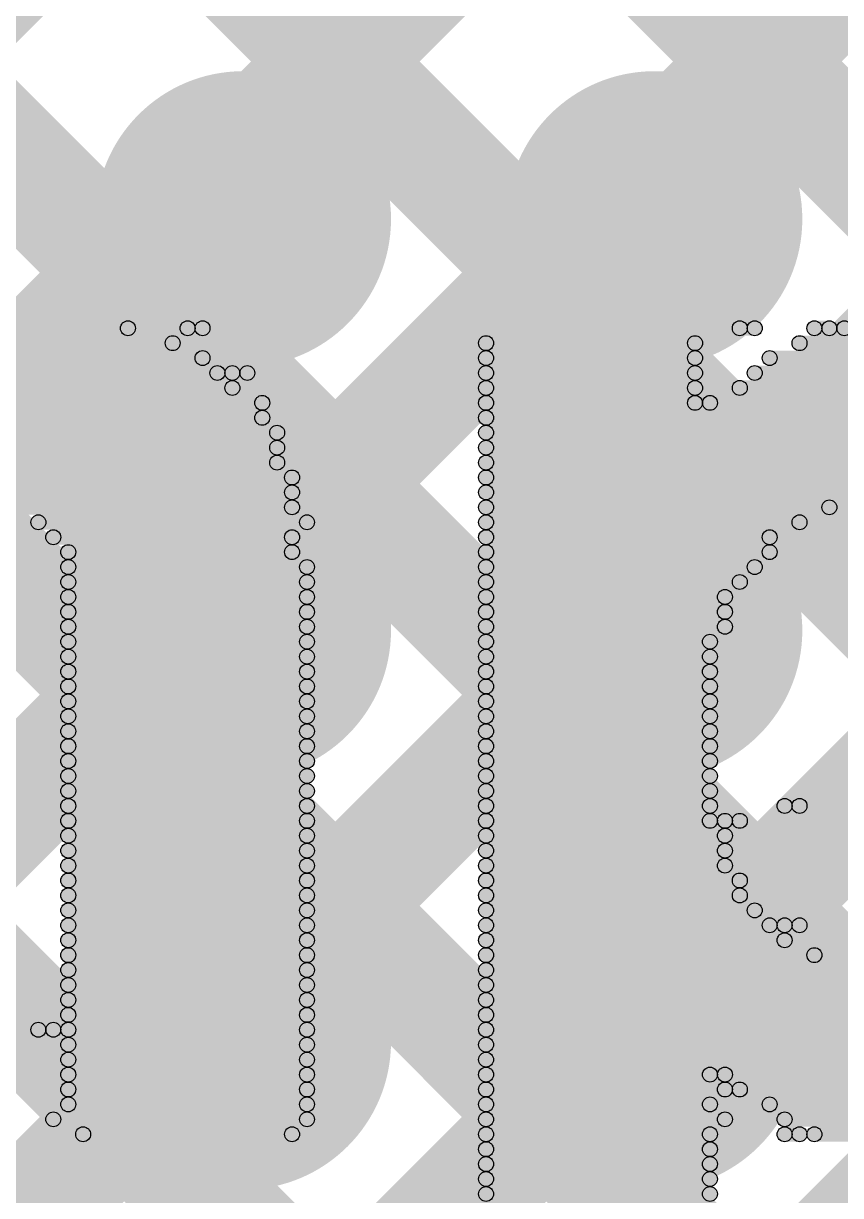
# Model space of a CAD drawing. Header units: millimetres. Extents: x -0.28 to 3.03, y -0.05 to 3.12.
# Drawn here: x 2.349 to 2.4038, y 2.0339 to 2.1124 of the extents above; entities that cross this region are included whole.
import ezdxf

# ---------------------------------------------------------------- set-up
doc = ezdxf.new("R2010")
doc.units = ezdxf.units.MM
doc.header["$MEASUREMENT"] = 0
for name, color, linetype in [('BottomLayer', 5, 'Continuous'), ('BottomSolder', 6, 'Continuous'), ('TopLayer', 1, 'Continuous'), ('TopOverlay', 2, 'Continuous'), ('TopSolder', 216, 'Continuous'), ('ViaHoleLayer', 16, 'Continuous')]:
    doc.layers.add(name, color=color, linetype=linetype)

msp = doc.modelspace()

# ---------------------------------------------------------------- hatches: boundary and pattern name
at = {"layer": 'BottomLayer'}
for points in [[(2.094315, 1.856919), (2.088658, 1.862576), (2.705172, 2.479089), (2.710829, 2.473433)], [(2.108457, 1.842777), (2.102801, 1.848433), (2.705172, 2.450805), (2.710829, 2.445148)], [(2.1226, 1.828634), (2.116943, 1.834291), (2.705172, 2.422521), (2.710829, 2.416864)], [(1.979086, 2.410172), (1.984743, 2.415828), (2.710829, 1.689742), (2.705172, 1.684085)], [(2.00737, 2.410172), (2.013027, 2.415828), (2.710829, 1.718026), (2.705172, 1.71237)], [(2.035655, 2.410172), (2.041311, 2.415828), (2.710829, 1.746311), (2.705172, 1.740654)], [(2.063939, 2.410172), (2.069596, 2.415828), (2.710829, 1.774595), (2.705172, 1.768938)], [(2.092223, 2.410172), (2.09788, 2.415828), (2.710829, 1.802879), (2.705172, 1.797222)], [(2.136742, 1.814492), (2.131085, 1.820149), (2.705172, 2.394237), (2.710829, 2.38858)], [(2.150884, 1.80035), (2.145227, 1.806007), (2.705172, 2.365952), (2.710829, 2.360295)], [(2.165026, 1.786208), (2.159369, 1.791865), (2.705172, 2.337668), (2.710829, 2.332011)]]:
    msp.add_hatch(color=5, dxfattribs=at).paths.add_polyline_path(points)
h = msp.add_hatch(color=5, dxfattribs=at)
edge = h.paths.add_edge_path()
edge.add_arc((2.363724, 2.099315), 0.008858, 0, 360)
h = msp.add_hatch(color=5, dxfattribs=at)
edge = h.paths.add_edge_path()
edge.add_arc((2.391283, 2.099315), 0.008858, 0, 360)
h = msp.add_hatch(color=5, dxfattribs=at)
edge = h.paths.add_edge_path()
edge.add_arc((2.363724, 2.071756), 0.008858, 0, 360)
h = msp.add_hatch(color=5, dxfattribs=at)
edge = h.paths.add_edge_path()
edge.add_arc((2.391283, 2.071756), 0.008858, 0, 360)
h = msp.add_hatch(color=5, dxfattribs=at)
edge = h.paths.add_edge_path()
edge.add_arc((2.363724, 2.044197), 0.008858, 0, 360)
h = msp.add_hatch(color=5, dxfattribs=at)
edge = h.paths.add_edge_path()
edge.add_arc((2.391283, 2.044197), 0.008858, 0, 360)
at = {"layer": 'BottomSolder'}
h = msp.add_hatch(color=6, dxfattribs=at)
edge = h.paths.add_edge_path()
edge.add_arc((2.363724, 2.099315), 0.009905, 0, 360)
h = msp.add_hatch(color=6, dxfattribs=at)
edge = h.paths.add_edge_path()
edge.add_arc((2.391283, 2.099315), 0.009905, 0, 360)
h = msp.add_hatch(color=6, dxfattribs=at)
edge = h.paths.add_edge_path()
edge.add_arc((2.363724, 2.071756), 0.009905, 0, 360)
h = msp.add_hatch(color=6, dxfattribs=at)
edge = h.paths.add_edge_path()
edge.add_arc((2.391283, 2.071756), 0.009905, 0, 360)
h = msp.add_hatch(color=6, dxfattribs=at)
edge = h.paths.add_edge_path()
edge.add_arc((2.363724, 2.044197), 0.009905, 0, 360)
h = msp.add_hatch(color=6, dxfattribs=at)
edge = h.paths.add_edge_path()
edge.add_arc((2.391283, 2.044197), 0.009905, 0, 360)
at = {"layer": 'TopLayer'}
for points in [[(1.293086, 3.096172), (1.298743, 3.101828), (2.711853, 1.688718), (2.706196, 1.683062)], [(1.32137, 3.096172), (1.327027, 3.101828), (2.711853, 1.717003), (2.706196, 1.711346)], [(1.349655, 3.096172), (1.355311, 3.101828), (2.711853, 1.745287), (2.706196, 1.73963)], [(1.377939, 3.096172), (1.383596, 3.101829), (2.711853, 1.773571), (2.706196, 1.767914)], [(1.406223, 3.096172), (1.41188, 3.101829), (2.711853, 1.801856), (2.706196, 1.796199)], [(2.031328, 1.793932), (2.025672, 1.799589), (2.706196, 2.480113), (2.711853, 2.474456)], [(2.031328, 1.765648), (2.025672, 1.771304), (2.706196, 2.451829), (2.711853, 2.446172)], [(2.031328, 1.737363), (2.025672, 1.74302), (2.706196, 2.423545), (2.711853, 2.417888)], [(2.031328, 1.709079), (2.025672, 1.714736), (2.706196, 2.39526), (2.711853, 2.389603)], [(2.031328, 1.680795), (2.025672, 1.686452), (2.706196, 2.366976), (2.711853, 2.361319)], [(2.031328, 1.65251), (2.025672, 1.658167), (2.706196, 2.338692), (2.711853, 2.333035)]]:
    msp.add_hatch(color=1, dxfattribs=at).paths.add_polyline_path(points)
h = msp.add_hatch(color=1, dxfattribs=at)
edge = h.paths.add_edge_path()
edge.add_arc((2.363724, 2.099315), 0.008858, 0, 360)
h = msp.add_hatch(color=1, dxfattribs=at)
edge = h.paths.add_edge_path()
edge.add_arc((2.391283, 2.099315), 0.008858, 0, 360)
h = msp.add_hatch(color=1, dxfattribs=at)
edge = h.paths.add_edge_path()
edge.add_arc((2.363724, 2.071756), 0.008858, 0, 360)
h = msp.add_hatch(color=1, dxfattribs=at)
edge = h.paths.add_edge_path()
edge.add_arc((2.391283, 2.071756), 0.008858, 0, 360)
h = msp.add_hatch(color=1, dxfattribs=at)
edge = h.paths.add_edge_path()
edge.add_arc((2.363724, 2.044197), 0.008858, 0, 360)
h = msp.add_hatch(color=1, dxfattribs=at)
edge = h.paths.add_edge_path()
edge.add_arc((2.391283, 2.044197), 0.008858, 0, 360)
at = {"layer": 'TopOverlay'}
for points in [[(2.343, 2.0915), (2.343, 2.0925), (2.356, 2.0925), (2.356, 2.0915)], [(2.36, 2.0915), (2.36, 2.0925), (2.361, 2.0925), (2.361, 2.0915)], [(2.397, 2.0915), (2.397, 2.0925), (2.398, 2.0925), (2.398, 2.0915)], [(2.402, 2.0915), (2.402, 2.0925), (2.403, 2.0925), (2.403, 2.0915)], [(2.341, 2.0905), (2.341, 2.0915), (2.359, 2.0915), (2.359, 2.0905)], [(2.38, 2.0905), (2.38, 2.0915), (2.394, 2.0915), (2.394, 2.0905)], [(2.401, 2.0905), (2.401, 2.0915), (2.419, 2.0915), (2.419, 2.0905)], [(2.339, 2.0895), (2.339, 2.0905), (2.361, 2.0905), (2.361, 2.0895)], [(2.38, 2.0895), (2.38, 2.0905), (2.394, 2.0905), (2.394, 2.0895)], [(2.399, 2.0895), (2.399, 2.0905), (2.421, 2.0905), (2.421, 2.0895)], [(2.338, 2.0885), (2.338, 2.0895), (2.362, 2.0895), (2.362, 2.0885)], [(2.363, 2.0885), (2.363, 2.0895), (2.364, 2.0895), (2.364, 2.0885)], [(2.38, 2.0885), (2.38, 2.0895), (2.394, 2.0895), (2.394, 2.0885)], [(2.398, 2.0885), (2.398, 2.0895), (2.422, 2.0895), (2.422, 2.0885)], [(2.336, 2.0875), (2.336, 2.0885), (2.363, 2.0885), (2.363, 2.0875)], [(2.38, 2.0875), (2.38, 2.0885), (2.394, 2.0885), (2.394, 2.0875)], [(2.397, 2.0875), (2.397, 2.0885), (2.423, 2.0885), (2.423, 2.0875)], [(2.336, 2.0865), (2.336, 2.0875), (2.365, 2.0875), (2.365, 2.0865)], [(2.38, 2.0865), (2.38, 2.0875), (2.394, 2.0875), (2.394, 2.0865)], [(2.395, 2.0865), (2.395, 2.0875), (2.424, 2.0875), (2.424, 2.0865)], [(2.335, 2.0855), (2.335, 2.0865), (2.365, 2.0865), (2.365, 2.0855)], [(2.38, 2.0855), (2.38, 2.0865), (2.425, 2.0865), (2.425, 2.0855)], [(2.289, 2.0845), (2.289, 2.0855), (2.366, 2.0855), (2.366, 2.0845)], [(2.38, 2.0845), (2.38, 2.0855), (2.426, 2.0855), (2.426, 2.0845)], [(2.289, 2.0835), (2.289, 2.0845), (2.366, 2.0845), (2.366, 2.0835)], [(2.38, 2.0835), (2.38, 2.0845), (2.427, 2.0845), (2.427, 2.0835)], [(2.289, 2.0825), (2.289, 2.0835), (2.366, 2.0835), (2.366, 2.0825)], [(2.38, 2.0825), (2.38, 2.0835), (2.428, 2.0835), (2.428, 2.0825)], [(2.289, 2.0815), (2.289, 2.0825), (2.367, 2.0825), (2.367, 2.0815)], [(2.38, 2.0815), (2.38, 2.0825), (2.428, 2.0825), (2.428, 2.0815)], [(2.289, 2.0805), (2.289, 2.0815), (2.367, 2.0815), (2.367, 2.0805)], [(2.38, 2.0805), (2.38, 2.0815), (2.429, 2.0815), (2.429, 2.0805)], [(2.348, 2.0795), (2.348, 2.0805), (2.367, 2.0805), (2.367, 2.0795)], [(2.38, 2.0795), (2.38, 2.0805), (2.403, 2.0805), (2.403, 2.0795)], [(2.35, 2.0785), (2.35, 2.0795), (2.368, 2.0795), (2.368, 2.0785)], [(2.38, 2.0785), (2.38, 2.0795), (2.401, 2.0795), (2.401, 2.0785)], [(2.351, 2.0775), (2.351, 2.0785), (2.367, 2.0785), (2.367, 2.0775)], [(2.38, 2.0775), (2.38, 2.0785), (2.399, 2.0785), (2.399, 2.0775)], [(2.352, 2.0765), (2.352, 2.0775), (2.367, 2.0775), (2.367, 2.0765)], [(2.38, 2.0765), (2.38, 2.0775), (2.399, 2.0775), (2.399, 2.0765)], [(2.352, 2.0755), (2.352, 2.0765), (2.368, 2.0765), (2.368, 2.0755)], [(2.38, 2.0755), (2.38, 2.0765), (2.398, 2.0765), (2.398, 2.0755)], [(2.352, 2.0745), (2.352, 2.0755), (2.368, 2.0755), (2.368, 2.0745)], [(2.38, 2.0745), (2.38, 2.0755), (2.397, 2.0755), (2.397, 2.0745)], [(2.352, 2.0735), (2.352, 2.0745), (2.368, 2.0745), (2.368, 2.0735)], [(2.38, 2.0735), (2.38, 2.0745), (2.396, 2.0745), (2.396, 2.0735)], [(2.352, 2.0725), (2.352, 2.0735), (2.368, 2.0735), (2.368, 2.0725)], [(2.38, 2.0725), (2.38, 2.0735), (2.396, 2.0735), (2.396, 2.0725)], [(2.352, 2.0715), (2.352, 2.0725), (2.368, 2.0725), (2.368, 2.0715)], [(2.38, 2.0715), (2.38, 2.0725), (2.396, 2.0725), (2.396, 2.0715)], [(2.352, 2.0705), (2.352, 2.0715), (2.368, 2.0715), (2.368, 2.0705)], [(2.38, 2.0705), (2.38, 2.0715), (2.395, 2.0715), (2.395, 2.0705)], [(2.352, 2.0695), (2.352, 2.0705), (2.368, 2.0705), (2.368, 2.0695)], [(2.38, 2.0695), (2.38, 2.0705), (2.395, 2.0705), (2.395, 2.0695)], [(2.352, 2.0685), (2.352, 2.0695), (2.368, 2.0695), (2.368, 2.0685)], [(2.38, 2.0685), (2.38, 2.0695), (2.395, 2.0695), (2.395, 2.0685)], [(2.352, 2.0675), (2.352, 2.0685), (2.368, 2.0685), (2.368, 2.0675)], [(2.38, 2.0675), (2.38, 2.0685), (2.395, 2.0685), (2.395, 2.0675)], [(2.352, 2.0665), (2.352, 2.0675), (2.368, 2.0675), (2.368, 2.0665)], [(2.38, 2.0665), (2.38, 2.0675), (2.395, 2.0675), (2.395, 2.0665)], [(2.352, 2.0655), (2.352, 2.0665), (2.368, 2.0665), (2.368, 2.0655)], [(2.38, 2.0655), (2.38, 2.0665), (2.395, 2.0665), (2.395, 2.0655)], [(2.352, 2.0645), (2.352, 2.0655), (2.368, 2.0655), (2.368, 2.0645)], [(2.38, 2.0645), (2.38, 2.0655), (2.395, 2.0655), (2.395, 2.0645)], [(2.352, 2.0635), (2.352, 2.0645), (2.368, 2.0645), (2.368, 2.0635)], [(2.38, 2.0635), (2.38, 2.0645), (2.395, 2.0645), (2.395, 2.0635)], [(2.352, 2.0625), (2.352, 2.0635), (2.368, 2.0635), (2.368, 2.0625)], [(2.38, 2.0625), (2.38, 2.0635), (2.395, 2.0635), (2.395, 2.0625)], [(2.352, 2.0615), (2.352, 2.0625), (2.368, 2.0625), (2.368, 2.0615)], [(2.38, 2.0615), (2.38, 2.0625), (2.395, 2.0625), (2.395, 2.0615)], [(2.352, 2.0605), (2.352, 2.0615), (2.368, 2.0615), (2.368, 2.0605)], [(2.38, 2.0605), (2.38, 2.0615), (2.395, 2.0615), (2.395, 2.0605)], [(2.352, 2.0595), (2.352, 2.0605), (2.368, 2.0605), (2.368, 2.0595)], [(2.38, 2.0595), (2.38, 2.0605), (2.395, 2.0605), (2.395, 2.0595)], [(2.4, 2.0595), (2.4, 2.0605), (2.401, 2.0605), (2.401, 2.0595)], [(2.352, 2.0585), (2.352, 2.0595), (2.368, 2.0595), (2.368, 2.0585)], [(2.38, 2.0585), (2.38, 2.0595), (2.395, 2.0595), (2.395, 2.0585)], [(2.396, 2.0585), (2.396, 2.0595), (2.397, 2.0595), (2.397, 2.0585)], [(2.352, 2.0575), (2.352, 2.0585), (2.368, 2.0585), (2.368, 2.0575)], [(2.38, 2.0575), (2.38, 2.0585), (2.396, 2.0585), (2.396, 2.0575)], [(2.352, 2.0565), (2.352, 2.0575), (2.368, 2.0575), (2.368, 2.0565)], [(2.38, 2.0565), (2.38, 2.0575), (2.396, 2.0575), (2.396, 2.0565)], [(2.352, 2.0555), (2.352, 2.0565), (2.368, 2.0565), (2.368, 2.0555)], [(2.38, 2.0555), (2.38, 2.0565), (2.396, 2.0565), (2.396, 2.0555)], [(2.352, 2.0545), (2.352, 2.0555), (2.368, 2.0555), (2.368, 2.0545)], [(2.38, 2.0545), (2.38, 2.0555), (2.397, 2.0555), (2.397, 2.0545)], [(2.352, 2.0535), (2.352, 2.0545), (2.368, 2.0545), (2.368, 2.0535)], [(2.38, 2.0535), (2.38, 2.0545), (2.397, 2.0545), (2.397, 2.0535)], [(2.352, 2.0525), (2.352, 2.0535), (2.368, 2.0535), (2.368, 2.0525)], [(2.38, 2.0525), (2.38, 2.0535), (2.398, 2.0535), (2.398, 2.0525)], [(2.352, 2.0515), (2.352, 2.0525), (2.368, 2.0525), (2.368, 2.0515)], [(2.38, 2.0515), (2.38, 2.0525), (2.399, 2.0525), (2.399, 2.0515)], [(2.4, 2.0515), (2.4, 2.0525), (2.401, 2.0525), (2.401, 2.0515)], [(2.352, 2.0505), (2.352, 2.0515), (2.368, 2.0515), (2.368, 2.0505)], [(2.38, 2.0505), (2.38, 2.0515), (2.4, 2.0515), (2.4, 2.0505)], [(2.352, 2.0495), (2.352, 2.0505), (2.368, 2.0505), (2.368, 2.0495)], [(2.38, 2.0495), (2.38, 2.0505), (2.402, 2.0505), (2.402, 2.0495)], [(2.352, 2.0485), (2.352, 2.0495), (2.368, 2.0495), (2.368, 2.0485)], [(2.38, 2.0485), (2.38, 2.0495), (2.429, 2.0495), (2.429, 2.0485)], [(2.352, 2.0475), (2.352, 2.0485), (2.368, 2.0485), (2.368, 2.0475)], [(2.38, 2.0475), (2.38, 2.0485), (2.428, 2.0485), (2.428, 2.0475)], [(2.352, 2.0465), (2.352, 2.0475), (2.368, 2.0475), (2.368, 2.0465)], [(2.38, 2.0465), (2.38, 2.0475), (2.428, 2.0475), (2.428, 2.0465)], [(2.352, 2.0455), (2.352, 2.0465), (2.368, 2.0465), (2.368, 2.0455)], [(2.38, 2.0455), (2.38, 2.0465), (2.427, 2.0465), (2.427, 2.0455)], [(2.35, 2.0445), (2.35, 2.0455), (2.351, 2.0455), (2.351, 2.0445)], [(2.352, 2.0445), (2.352, 2.0455), (2.368, 2.0455), (2.368, 2.0445)], [(2.38, 2.0445), (2.38, 2.0455), (2.427, 2.0455), (2.427, 2.0445)], [(2.352, 2.0435), (2.352, 2.0445), (2.368, 2.0445), (2.368, 2.0435)], [(2.38, 2.0435), (2.38, 2.0445), (2.426, 2.0445), (2.426, 2.0435)], [(2.352, 2.0425), (2.352, 2.0435), (2.368, 2.0435), (2.368, 2.0425)], [(2.38, 2.0425), (2.38, 2.0435), (2.424, 2.0435), (2.424, 2.0425)], [(2.352, 2.0415), (2.352, 2.0425), (2.368, 2.0425), (2.368, 2.0415)], [(2.38, 2.0415), (2.38, 2.0425), (2.395, 2.0425), (2.395, 2.0415)], [(2.396, 2.0415), (2.396, 2.0425), (2.425, 2.0425), (2.425, 2.0415)], [(2.352, 2.0405), (2.352, 2.0415), (2.368, 2.0415), (2.368, 2.0405)], [(2.38, 2.0405), (2.38, 2.0415), (2.396, 2.0415), (2.396, 2.0405)], [(2.397, 2.0405), (2.397, 2.0415), (2.422, 2.0415), (2.422, 2.0405)], [(2.352, 2.0395), (2.352, 2.0405), (2.368, 2.0405), (2.368, 2.0395)], [(2.38, 2.0395), (2.38, 2.0405), (2.395, 2.0405), (2.395, 2.0395)], [(2.399, 2.0395), (2.399, 2.0405), (2.423, 2.0405), (2.423, 2.0395)], [(2.351, 2.0385), (2.351, 2.0395), (2.368, 2.0395), (2.368, 2.0385)], [(2.38, 2.0385), (2.38, 2.0395), (2.396, 2.0395), (2.396, 2.0385)], [(2.4, 2.0385), (2.4, 2.0395), (2.419, 2.0395), (2.419, 2.0385)], [(2.353, 2.0375), (2.353, 2.0385), (2.367, 2.0385), (2.367, 2.0375)], [(2.38, 2.0375), (2.38, 2.0385), (2.395, 2.0385), (2.395, 2.0375)], [(2.4, 2.0375), (2.4, 2.0385), (2.401, 2.0385), (2.401, 2.0375)], [(2.402, 2.0375), (2.402, 2.0385), (2.418, 2.0385), (2.418, 2.0375)], [(2.38, 2.0365), (2.38, 2.0375), (2.395, 2.0375), (2.395, 2.0365)], [(2.38, 2.0355), (2.38, 2.0365), (2.395, 2.0365), (2.395, 2.0355)], [(2.38, 2.0345), (2.38, 2.0355), (2.395, 2.0355), (2.395, 2.0345)], [(2.38, 2.0335), (2.38, 2.0345), (2.395, 2.0345), (2.395, 2.0335)]]:
    msp.add_hatch(color=2, dxfattribs=at).paths.add_polyline_path(points)
h = msp.add_hatch(color=2, dxfattribs=at)
edge = h.paths.add_edge_path()
edge.add_arc((2.356, 2.092), 0.0005, 0, 360)
h = msp.add_hatch(color=2, dxfattribs=at)
edge = h.paths.add_edge_path()
edge.add_arc((2.36, 2.092), 0.0005, 0, 360)
h = msp.add_hatch(color=2, dxfattribs=at)
edge = h.paths.add_edge_path()
edge.add_arc((2.361, 2.092), 0.0005, 0, 360)
h = msp.add_hatch(color=2, dxfattribs=at)
edge = h.paths.add_edge_path()
edge.add_arc((2.397, 2.092), 0.0005, 0, 360)
h = msp.add_hatch(color=2, dxfattribs=at)
edge = h.paths.add_edge_path()
edge.add_arc((2.398, 2.092), 0.0005, 0, 360)
h = msp.add_hatch(color=2, dxfattribs=at)
edge = h.paths.add_edge_path()
edge.add_arc((2.402, 2.092), 0.0005, 0, 360)
h = msp.add_hatch(color=2, dxfattribs=at)
edge = h.paths.add_edge_path()
edge.add_arc((2.403, 2.092), 0.0005, 0, 360)
h = msp.add_hatch(color=2, dxfattribs=at)
edge = h.paths.add_edge_path()
edge.add_arc((2.404, 2.092), 0.0005, 0, 360)
h = msp.add_hatch(color=2, dxfattribs=at)
edge = h.paths.add_edge_path()
edge.add_arc((2.359, 2.091), 0.0005, 0, 360)
h = msp.add_hatch(color=2, dxfattribs=at)
edge = h.paths.add_edge_path()
edge.add_arc((2.38, 2.091), 0.0005, 0, 360)
h = msp.add_hatch(color=2, dxfattribs=at)
edge = h.paths.add_edge_path()
edge.add_arc((2.394, 2.091), 0.0005, 0, 360)
h = msp.add_hatch(color=2, dxfattribs=at)
edge = h.paths.add_edge_path()
edge.add_arc((2.401, 2.091), 0.0005, 0, 360)
h = msp.add_hatch(color=2, dxfattribs=at)
edge = h.paths.add_edge_path()
edge.add_arc((2.361, 2.09), 0.0005, 0, 360)
h = msp.add_hatch(color=2, dxfattribs=at)
edge = h.paths.add_edge_path()
edge.add_arc((2.38, 2.09), 0.0005, 0, 360)
h = msp.add_hatch(color=2, dxfattribs=at)
edge = h.paths.add_edge_path()
edge.add_arc((2.394, 2.09), 0.0005, 0, 360)
h = msp.add_hatch(color=2, dxfattribs=at)
edge = h.paths.add_edge_path()
edge.add_arc((2.399, 2.09), 0.0005, 0, 360)
h = msp.add_hatch(color=2, dxfattribs=at)
edge = h.paths.add_edge_path()
edge.add_arc((2.362, 2.089), 0.0005, 0, 360)
h = msp.add_hatch(color=2, dxfattribs=at)
edge = h.paths.add_edge_path()
edge.add_arc((2.363, 2.089), 0.0005, 0, 360)
h = msp.add_hatch(color=2, dxfattribs=at)
edge = h.paths.add_edge_path()
edge.add_arc((2.364, 2.089), 0.0005, 0, 360)
h = msp.add_hatch(color=2, dxfattribs=at)
edge = h.paths.add_edge_path()
edge.add_arc((2.38, 2.089), 0.0005, 0, 360)
h = msp.add_hatch(color=2, dxfattribs=at)
edge = h.paths.add_edge_path()
edge.add_arc((2.394, 2.089), 0.0005, 0, 360)
h = msp.add_hatch(color=2, dxfattribs=at)
edge = h.paths.add_edge_path()
edge.add_arc((2.398, 2.089), 0.0005, 0, 360)
h = msp.add_hatch(color=2, dxfattribs=at)
edge = h.paths.add_edge_path()
edge.add_arc((2.363, 2.088), 0.0005, 0, 360)
h = msp.add_hatch(color=2, dxfattribs=at)
edge = h.paths.add_edge_path()
edge.add_arc((2.38, 2.088), 0.0005, 0, 360)
h = msp.add_hatch(color=2, dxfattribs=at)
edge = h.paths.add_edge_path()
edge.add_arc((2.394, 2.088), 0.0005, 0, 360)
h = msp.add_hatch(color=2, dxfattribs=at)
edge = h.paths.add_edge_path()
edge.add_arc((2.397, 2.088), 0.0005, 0, 360)
h = msp.add_hatch(color=2, dxfattribs=at)
edge = h.paths.add_edge_path()
edge.add_arc((2.365, 2.087), 0.0005, 0, 360)
h = msp.add_hatch(color=2, dxfattribs=at)
edge = h.paths.add_edge_path()
edge.add_arc((2.38, 2.087), 0.0005, 0, 360)
h = msp.add_hatch(color=2, dxfattribs=at)
edge = h.paths.add_edge_path()
edge.add_arc((2.394, 2.087), 0.0005, 0, 360)
h = msp.add_hatch(color=2, dxfattribs=at)
edge = h.paths.add_edge_path()
edge.add_arc((2.395, 2.087), 0.0005, 0, 360)
h = msp.add_hatch(color=2, dxfattribs=at)
edge = h.paths.add_edge_path()
edge.add_arc((2.365, 2.086), 0.0005, 0, 360)
h = msp.add_hatch(color=2, dxfattribs=at)
edge = h.paths.add_edge_path()
edge.add_arc((2.38, 2.086), 0.0005, 0, 360)
h = msp.add_hatch(color=2, dxfattribs=at)
edge = h.paths.add_edge_path()
edge.add_arc((2.366, 2.085), 0.0005, 0, 360)
h = msp.add_hatch(color=2, dxfattribs=at)
edge = h.paths.add_edge_path()
edge.add_arc((2.38, 2.085), 0.0005, 0, 360)
h = msp.add_hatch(color=2, dxfattribs=at)
edge = h.paths.add_edge_path()
edge.add_arc((2.366, 2.084), 0.0005, 0, 360)
h = msp.add_hatch(color=2, dxfattribs=at)
edge = h.paths.add_edge_path()
edge.add_arc((2.38, 2.084), 0.0005, 0, 360)
h = msp.add_hatch(color=2, dxfattribs=at)
edge = h.paths.add_edge_path()
edge.add_arc((2.366, 2.083), 0.0005, 0, 360)
h = msp.add_hatch(color=2, dxfattribs=at)
edge = h.paths.add_edge_path()
edge.add_arc((2.38, 2.083), 0.0005, 0, 360)
h = msp.add_hatch(color=2, dxfattribs=at)
edge = h.paths.add_edge_path()
edge.add_arc((2.367, 2.082), 0.0005, 0, 360)
h = msp.add_hatch(color=2, dxfattribs=at)
edge = h.paths.add_edge_path()
edge.add_arc((2.38, 2.082), 0.0005, 0, 360)
h = msp.add_hatch(color=2, dxfattribs=at)
edge = h.paths.add_edge_path()
edge.add_arc((2.367, 2.081), 0.0005, 0, 360)
h = msp.add_hatch(color=2, dxfattribs=at)
edge = h.paths.add_edge_path()
edge.add_arc((2.38, 2.081), 0.0005, 0, 360)
h = msp.add_hatch(color=2, dxfattribs=at)
edge = h.paths.add_edge_path()
edge.add_arc((2.367, 2.08), 0.0005, 0, 360)
h = msp.add_hatch(color=2, dxfattribs=at)
edge = h.paths.add_edge_path()
edge.add_arc((2.38, 2.08), 0.0005, 0, 360)
h = msp.add_hatch(color=2, dxfattribs=at)
edge = h.paths.add_edge_path()
edge.add_arc((2.403, 2.08), 0.0005, 0, 360)
h = msp.add_hatch(color=2, dxfattribs=at)
edge = h.paths.add_edge_path()
edge.add_arc((2.35, 2.079), 0.0005, 0, 360)
h = msp.add_hatch(color=2, dxfattribs=at)
edge = h.paths.add_edge_path()
edge.add_arc((2.368, 2.079), 0.0005, 0, 360)
h = msp.add_hatch(color=2, dxfattribs=at)
edge = h.paths.add_edge_path()
edge.add_arc((2.38, 2.079), 0.0005, 0, 360)
h = msp.add_hatch(color=2, dxfattribs=at)
edge = h.paths.add_edge_path()
edge.add_arc((2.401, 2.079), 0.0005, 0, 360)
h = msp.add_hatch(color=2, dxfattribs=at)
edge = h.paths.add_edge_path()
edge.add_arc((2.351, 2.078), 0.0005, 0, 360)
h = msp.add_hatch(color=2, dxfattribs=at)
edge = h.paths.add_edge_path()
edge.add_arc((2.367, 2.078), 0.0005, 0, 360)
h = msp.add_hatch(color=2, dxfattribs=at)
edge = h.paths.add_edge_path()
edge.add_arc((2.38, 2.078), 0.0005, 0, 360)
h = msp.add_hatch(color=2, dxfattribs=at)
edge = h.paths.add_edge_path()
edge.add_arc((2.399, 2.078), 0.0005, 0, 360)
h = msp.add_hatch(color=2, dxfattribs=at)
edge = h.paths.add_edge_path()
edge.add_arc((2.352, 2.077), 0.0005, 0, 360)
h = msp.add_hatch(color=2, dxfattribs=at)
edge = h.paths.add_edge_path()
edge.add_arc((2.367, 2.077), 0.0005, 0, 360)
h = msp.add_hatch(color=2, dxfattribs=at)
edge = h.paths.add_edge_path()
edge.add_arc((2.38, 2.077), 0.0005, 0, 360)
h = msp.add_hatch(color=2, dxfattribs=at)
edge = h.paths.add_edge_path()
edge.add_arc((2.399, 2.077), 0.0005, 0, 360)
h = msp.add_hatch(color=2, dxfattribs=at)
edge = h.paths.add_edge_path()
edge.add_arc((2.352, 2.076), 0.0005, 0, 360)
h = msp.add_hatch(color=2, dxfattribs=at)
edge = h.paths.add_edge_path()
edge.add_arc((2.368, 2.076), 0.0005, 0, 360)
h = msp.add_hatch(color=2, dxfattribs=at)
edge = h.paths.add_edge_path()
edge.add_arc((2.38, 2.076), 0.0005, 0, 360)
h = msp.add_hatch(color=2, dxfattribs=at)
edge = h.paths.add_edge_path()
edge.add_arc((2.398, 2.076), 0.0005, 0, 360)
h = msp.add_hatch(color=2, dxfattribs=at)
edge = h.paths.add_edge_path()
edge.add_arc((2.352, 2.075), 0.0005, 0, 360)
h = msp.add_hatch(color=2, dxfattribs=at)
edge = h.paths.add_edge_path()
edge.add_arc((2.368, 2.075), 0.0005, 0, 360)
h = msp.add_hatch(color=2, dxfattribs=at)
edge = h.paths.add_edge_path()
edge.add_arc((2.38, 2.075), 0.0005, 0, 360)
h = msp.add_hatch(color=2, dxfattribs=at)
edge = h.paths.add_edge_path()
edge.add_arc((2.397, 2.075), 0.0005, 0, 360)
h = msp.add_hatch(color=2, dxfattribs=at)
edge = h.paths.add_edge_path()
edge.add_arc((2.352, 2.074), 0.0005, 0, 360)
h = msp.add_hatch(color=2, dxfattribs=at)
edge = h.paths.add_edge_path()
edge.add_arc((2.368, 2.074), 0.0005, 0, 360)
h = msp.add_hatch(color=2, dxfattribs=at)
edge = h.paths.add_edge_path()
edge.add_arc((2.38, 2.074), 0.0005, 0, 360)
h = msp.add_hatch(color=2, dxfattribs=at)
edge = h.paths.add_edge_path()
edge.add_arc((2.396, 2.074), 0.0005, 0, 360)
h = msp.add_hatch(color=2, dxfattribs=at)
edge = h.paths.add_edge_path()
edge.add_arc((2.352, 2.073), 0.0005, 0, 360)
h = msp.add_hatch(color=2, dxfattribs=at)
edge = h.paths.add_edge_path()
edge.add_arc((2.368, 2.073), 0.0005, 0, 360)
h = msp.add_hatch(color=2, dxfattribs=at)
edge = h.paths.add_edge_path()
edge.add_arc((2.38, 2.073), 0.0005, 0, 360)
h = msp.add_hatch(color=2, dxfattribs=at)
edge = h.paths.add_edge_path()
edge.add_arc((2.396, 2.073), 0.0005, 0, 360)
h = msp.add_hatch(color=2, dxfattribs=at)
edge = h.paths.add_edge_path()
edge.add_arc((2.352, 2.072), 0.0005, 0, 360)
h = msp.add_hatch(color=2, dxfattribs=at)
edge = h.paths.add_edge_path()
edge.add_arc((2.368, 2.072), 0.0005, 0, 360)
h = msp.add_hatch(color=2, dxfattribs=at)
edge = h.paths.add_edge_path()
edge.add_arc((2.38, 2.072), 0.0005, 0, 360)
h = msp.add_hatch(color=2, dxfattribs=at)
edge = h.paths.add_edge_path()
edge.add_arc((2.396, 2.072), 0.0005, 0, 360)
h = msp.add_hatch(color=2, dxfattribs=at)
edge = h.paths.add_edge_path()
edge.add_arc((2.352, 2.071), 0.0005, 0, 360)
h = msp.add_hatch(color=2, dxfattribs=at)
edge = h.paths.add_edge_path()
edge.add_arc((2.368, 2.071), 0.0005, 0, 360)
h = msp.add_hatch(color=2, dxfattribs=at)
edge = h.paths.add_edge_path()
edge.add_arc((2.38, 2.071), 0.0005, 0, 360)
h = msp.add_hatch(color=2, dxfattribs=at)
edge = h.paths.add_edge_path()
edge.add_arc((2.395, 2.071), 0.0005, 0, 360)
h = msp.add_hatch(color=2, dxfattribs=at)
edge = h.paths.add_edge_path()
edge.add_arc((2.352, 2.07), 0.0005, 0, 360)
h = msp.add_hatch(color=2, dxfattribs=at)
edge = h.paths.add_edge_path()
edge.add_arc((2.368, 2.07), 0.0005, 0, 360)
h = msp.add_hatch(color=2, dxfattribs=at)
edge = h.paths.add_edge_path()
edge.add_arc((2.38, 2.07), 0.0005, 0, 360)
h = msp.add_hatch(color=2, dxfattribs=at)
edge = h.paths.add_edge_path()
edge.add_arc((2.395, 2.07), 0.0005, 0, 360)
h = msp.add_hatch(color=2, dxfattribs=at)
edge = h.paths.add_edge_path()
edge.add_arc((2.352, 2.069), 0.0005, 0, 360)
h = msp.add_hatch(color=2, dxfattribs=at)
edge = h.paths.add_edge_path()
edge.add_arc((2.368, 2.069), 0.0005, 0, 360)
h = msp.add_hatch(color=2, dxfattribs=at)
edge = h.paths.add_edge_path()
edge.add_arc((2.38, 2.069), 0.0005, 0, 360)
h = msp.add_hatch(color=2, dxfattribs=at)
edge = h.paths.add_edge_path()
edge.add_arc((2.395, 2.069), 0.0005, 0, 360)
h = msp.add_hatch(color=2, dxfattribs=at)
edge = h.paths.add_edge_path()
edge.add_arc((2.352, 2.068), 0.0005, 0, 360)
h = msp.add_hatch(color=2, dxfattribs=at)
edge = h.paths.add_edge_path()
edge.add_arc((2.368, 2.068), 0.0005, 0, 360)
h = msp.add_hatch(color=2, dxfattribs=at)
edge = h.paths.add_edge_path()
edge.add_arc((2.38, 2.068), 0.0005, 0, 360)
h = msp.add_hatch(color=2, dxfattribs=at)
edge = h.paths.add_edge_path()
edge.add_arc((2.395, 2.068), 0.0005, 0, 360)
h = msp.add_hatch(color=2, dxfattribs=at)
edge = h.paths.add_edge_path()
edge.add_arc((2.352, 2.067), 0.0005, 0, 360)
h = msp.add_hatch(color=2, dxfattribs=at)
edge = h.paths.add_edge_path()
edge.add_arc((2.368, 2.067), 0.0005, 0, 360)
h = msp.add_hatch(color=2, dxfattribs=at)
edge = h.paths.add_edge_path()
edge.add_arc((2.38, 2.067), 0.0005, 0, 360)
h = msp.add_hatch(color=2, dxfattribs=at)
edge = h.paths.add_edge_path()
edge.add_arc((2.395, 2.067), 0.0005, 0, 360)
h = msp.add_hatch(color=2, dxfattribs=at)
edge = h.paths.add_edge_path()
edge.add_arc((2.352, 2.066), 0.0005, 0, 360)
h = msp.add_hatch(color=2, dxfattribs=at)
edge = h.paths.add_edge_path()
edge.add_arc((2.368, 2.066), 0.0005, 0, 360)
h = msp.add_hatch(color=2, dxfattribs=at)
edge = h.paths.add_edge_path()
edge.add_arc((2.38, 2.066), 0.0005, 0, 360)
h = msp.add_hatch(color=2, dxfattribs=at)
edge = h.paths.add_edge_path()
edge.add_arc((2.395, 2.066), 0.0005, 0, 360)
h = msp.add_hatch(color=2, dxfattribs=at)
edge = h.paths.add_edge_path()
edge.add_arc((2.352, 2.065), 0.0005, 0, 360)
h = msp.add_hatch(color=2, dxfattribs=at)
edge = h.paths.add_edge_path()
edge.add_arc((2.368, 2.065), 0.0005, 0, 360)
h = msp.add_hatch(color=2, dxfattribs=at)
edge = h.paths.add_edge_path()
edge.add_arc((2.38, 2.065), 0.0005, 0, 360)
h = msp.add_hatch(color=2, dxfattribs=at)
edge = h.paths.add_edge_path()
edge.add_arc((2.395, 2.065), 0.0005, 0, 360)
h = msp.add_hatch(color=2, dxfattribs=at)
edge = h.paths.add_edge_path()
edge.add_arc((2.352, 2.064), 0.0005, 0, 360)
h = msp.add_hatch(color=2, dxfattribs=at)
edge = h.paths.add_edge_path()
edge.add_arc((2.368, 2.064), 0.0005, 0, 360)
h = msp.add_hatch(color=2, dxfattribs=at)
edge = h.paths.add_edge_path()
edge.add_arc((2.38, 2.064), 0.0005, 0, 360)
h = msp.add_hatch(color=2, dxfattribs=at)
edge = h.paths.add_edge_path()
edge.add_arc((2.395, 2.064), 0.0005, 0, 360)
h = msp.add_hatch(color=2, dxfattribs=at)
edge = h.paths.add_edge_path()
edge.add_arc((2.352, 2.063), 0.0005, 0, 360)
h = msp.add_hatch(color=2, dxfattribs=at)
edge = h.paths.add_edge_path()
edge.add_arc((2.368, 2.063), 0.0005, 0, 360)
h = msp.add_hatch(color=2, dxfattribs=at)
edge = h.paths.add_edge_path()
edge.add_arc((2.38, 2.063), 0.0005, 0, 360)
h = msp.add_hatch(color=2, dxfattribs=at)
edge = h.paths.add_edge_path()
edge.add_arc((2.395, 2.063), 0.0005, 0, 360)
h = msp.add_hatch(color=2, dxfattribs=at)
edge = h.paths.add_edge_path()
edge.add_arc((2.352, 2.062), 0.0005, 0, 360)
h = msp.add_hatch(color=2, dxfattribs=at)
edge = h.paths.add_edge_path()
edge.add_arc((2.368, 2.062), 0.0005, 0, 360)
h = msp.add_hatch(color=2, dxfattribs=at)
edge = h.paths.add_edge_path()
edge.add_arc((2.38, 2.062), 0.0005, 0, 360)
h = msp.add_hatch(color=2, dxfattribs=at)
edge = h.paths.add_edge_path()
edge.add_arc((2.395, 2.062), 0.0005, 0, 360)
h = msp.add_hatch(color=2, dxfattribs=at)
edge = h.paths.add_edge_path()
edge.add_arc((2.352, 2.061), 0.0005, 0, 360)
h = msp.add_hatch(color=2, dxfattribs=at)
edge = h.paths.add_edge_path()
edge.add_arc((2.368, 2.061), 0.0005, 0, 360)
h = msp.add_hatch(color=2, dxfattribs=at)
edge = h.paths.add_edge_path()
edge.add_arc((2.38, 2.061), 0.0005, 0, 360)
h = msp.add_hatch(color=2, dxfattribs=at)
edge = h.paths.add_edge_path()
edge.add_arc((2.395, 2.061), 0.0005, 0, 360)
h = msp.add_hatch(color=2, dxfattribs=at)
edge = h.paths.add_edge_path()
edge.add_arc((2.352, 2.06), 0.0005, 0, 360)
h = msp.add_hatch(color=2, dxfattribs=at)
edge = h.paths.add_edge_path()
edge.add_arc((2.368, 2.06), 0.0005, 0, 360)
h = msp.add_hatch(color=2, dxfattribs=at)
edge = h.paths.add_edge_path()
edge.add_arc((2.38, 2.06), 0.0005, 0, 360)
h = msp.add_hatch(color=2, dxfattribs=at)
edge = h.paths.add_edge_path()
edge.add_arc((2.395, 2.06), 0.0005, 0, 360)
h = msp.add_hatch(color=2, dxfattribs=at)
edge = h.paths.add_edge_path()
edge.add_arc((2.4, 2.06), 0.0005, 0, 360)
h = msp.add_hatch(color=2, dxfattribs=at)
edge = h.paths.add_edge_path()
edge.add_arc((2.401, 2.06), 0.0005, 0, 360)
h = msp.add_hatch(color=2, dxfattribs=at)
edge = h.paths.add_edge_path()
edge.add_arc((2.352, 2.059), 0.0005, 0, 360)
h = msp.add_hatch(color=2, dxfattribs=at)
edge = h.paths.add_edge_path()
edge.add_arc((2.368, 2.059), 0.0005, 0, 360)
h = msp.add_hatch(color=2, dxfattribs=at)
edge = h.paths.add_edge_path()
edge.add_arc((2.38, 2.059), 0.0005, 0, 360)
h = msp.add_hatch(color=2, dxfattribs=at)
edge = h.paths.add_edge_path()
edge.add_arc((2.395, 2.059), 0.0005, 0, 360)
h = msp.add_hatch(color=2, dxfattribs=at)
edge = h.paths.add_edge_path()
edge.add_arc((2.396, 2.059), 0.0005, 0, 360)
h = msp.add_hatch(color=2, dxfattribs=at)
edge = h.paths.add_edge_path()
edge.add_arc((2.397, 2.059), 0.0005, 0, 360)
h = msp.add_hatch(color=2, dxfattribs=at)
edge = h.paths.add_edge_path()
edge.add_arc((2.352, 2.058), 0.0005, 0, 360)
h = msp.add_hatch(color=2, dxfattribs=at)
edge = h.paths.add_edge_path()
edge.add_arc((2.368, 2.058), 0.0005, 0, 360)
h = msp.add_hatch(color=2, dxfattribs=at)
edge = h.paths.add_edge_path()
edge.add_arc((2.38, 2.058), 0.0005, 0, 360)
h = msp.add_hatch(color=2, dxfattribs=at)
edge = h.paths.add_edge_path()
edge.add_arc((2.396, 2.058), 0.0005, 0, 360)
h = msp.add_hatch(color=2, dxfattribs=at)
edge = h.paths.add_edge_path()
edge.add_arc((2.352, 2.057), 0.0005, 0, 360)
h = msp.add_hatch(color=2, dxfattribs=at)
edge = h.paths.add_edge_path()
edge.add_arc((2.368, 2.057), 0.0005, 0, 360)
h = msp.add_hatch(color=2, dxfattribs=at)
edge = h.paths.add_edge_path()
edge.add_arc((2.38, 2.057), 0.0005, 0, 360)
h = msp.add_hatch(color=2, dxfattribs=at)
edge = h.paths.add_edge_path()
edge.add_arc((2.396, 2.057), 0.0005, 0, 360)
h = msp.add_hatch(color=2, dxfattribs=at)
edge = h.paths.add_edge_path()
edge.add_arc((2.352, 2.056), 0.0005, 0, 360)
h = msp.add_hatch(color=2, dxfattribs=at)
edge = h.paths.add_edge_path()
edge.add_arc((2.368, 2.056), 0.0005, 0, 360)
h = msp.add_hatch(color=2, dxfattribs=at)
edge = h.paths.add_edge_path()
edge.add_arc((2.38, 2.056), 0.0005, 0, 360)
h = msp.add_hatch(color=2, dxfattribs=at)
edge = h.paths.add_edge_path()
edge.add_arc((2.396, 2.056), 0.0005, 0, 360)
h = msp.add_hatch(color=2, dxfattribs=at)
edge = h.paths.add_edge_path()
edge.add_arc((2.352, 2.055), 0.0005, 0, 360)
h = msp.add_hatch(color=2, dxfattribs=at)
edge = h.paths.add_edge_path()
edge.add_arc((2.368, 2.055), 0.0005, 0, 360)
h = msp.add_hatch(color=2, dxfattribs=at)
edge = h.paths.add_edge_path()
edge.add_arc((2.38, 2.055), 0.0005, 0, 360)
h = msp.add_hatch(color=2, dxfattribs=at)
edge = h.paths.add_edge_path()
edge.add_arc((2.397, 2.055), 0.0005, 0, 360)
h = msp.add_hatch(color=2, dxfattribs=at)
edge = h.paths.add_edge_path()
edge.add_arc((2.352, 2.054), 0.0005, 0, 360)
h = msp.add_hatch(color=2, dxfattribs=at)
edge = h.paths.add_edge_path()
edge.add_arc((2.368, 2.054), 0.0005, 0, 360)
h = msp.add_hatch(color=2, dxfattribs=at)
edge = h.paths.add_edge_path()
edge.add_arc((2.38, 2.054), 0.0005, 0, 360)
h = msp.add_hatch(color=2, dxfattribs=at)
edge = h.paths.add_edge_path()
edge.add_arc((2.397, 2.054), 0.0005, 0, 360)
h = msp.add_hatch(color=2, dxfattribs=at)
edge = h.paths.add_edge_path()
edge.add_arc((2.352, 2.053), 0.0005, 0, 360)
h = msp.add_hatch(color=2, dxfattribs=at)
edge = h.paths.add_edge_path()
edge.add_arc((2.368, 2.053), 0.0005, 0, 360)
h = msp.add_hatch(color=2, dxfattribs=at)
edge = h.paths.add_edge_path()
edge.add_arc((2.38, 2.053), 0.0005, 0, 360)
h = msp.add_hatch(color=2, dxfattribs=at)
edge = h.paths.add_edge_path()
edge.add_arc((2.398, 2.053), 0.0005, 0, 360)
h = msp.add_hatch(color=2, dxfattribs=at)
edge = h.paths.add_edge_path()
edge.add_arc((2.352, 2.052), 0.0005, 0, 360)
h = msp.add_hatch(color=2, dxfattribs=at)
edge = h.paths.add_edge_path()
edge.add_arc((2.368, 2.052), 0.0005, 0, 360)
h = msp.add_hatch(color=2, dxfattribs=at)
edge = h.paths.add_edge_path()
edge.add_arc((2.38, 2.052), 0.0005, 0, 360)
h = msp.add_hatch(color=2, dxfattribs=at)
edge = h.paths.add_edge_path()
edge.add_arc((2.399, 2.052), 0.0005, 0, 360)
h = msp.add_hatch(color=2, dxfattribs=at)
edge = h.paths.add_edge_path()
edge.add_arc((2.4, 2.052), 0.0005, 0, 360)
h = msp.add_hatch(color=2, dxfattribs=at)
edge = h.paths.add_edge_path()
edge.add_arc((2.401, 2.052), 0.0005, 0, 360)
h = msp.add_hatch(color=2, dxfattribs=at)
edge = h.paths.add_edge_path()
edge.add_arc((2.352, 2.051), 0.0005, 0, 360)
h = msp.add_hatch(color=2, dxfattribs=at)
edge = h.paths.add_edge_path()
edge.add_arc((2.368, 2.051), 0.0005, 0, 360)
h = msp.add_hatch(color=2, dxfattribs=at)
edge = h.paths.add_edge_path()
edge.add_arc((2.38, 2.051), 0.0005, 0, 360)
h = msp.add_hatch(color=2, dxfattribs=at)
edge = h.paths.add_edge_path()
edge.add_arc((2.4, 2.051), 0.0005, 0, 360)
h = msp.add_hatch(color=2, dxfattribs=at)
edge = h.paths.add_edge_path()
edge.add_arc((2.352, 2.05), 0.0005, 0, 360)
h = msp.add_hatch(color=2, dxfattribs=at)
edge = h.paths.add_edge_path()
edge.add_arc((2.368, 2.05), 0.0005, 0, 360)
h = msp.add_hatch(color=2, dxfattribs=at)
edge = h.paths.add_edge_path()
edge.add_arc((2.38, 2.05), 0.0005, 0, 360)
h = msp.add_hatch(color=2, dxfattribs=at)
edge = h.paths.add_edge_path()
edge.add_arc((2.402, 2.05), 0.0005, 0, 360)
h = msp.add_hatch(color=2, dxfattribs=at)
edge = h.paths.add_edge_path()
edge.add_arc((2.352, 2.049), 0.0005, 0, 360)
h = msp.add_hatch(color=2, dxfattribs=at)
edge = h.paths.add_edge_path()
edge.add_arc((2.368, 2.049), 0.0005, 0, 360)
h = msp.add_hatch(color=2, dxfattribs=at)
edge = h.paths.add_edge_path()
edge.add_arc((2.38, 2.049), 0.0005, 0, 360)
h = msp.add_hatch(color=2, dxfattribs=at)
edge = h.paths.add_edge_path()
edge.add_arc((2.352, 2.048), 0.0005, 0, 360)
h = msp.add_hatch(color=2, dxfattribs=at)
edge = h.paths.add_edge_path()
edge.add_arc((2.368, 2.048), 0.0005, 0, 360)
h = msp.add_hatch(color=2, dxfattribs=at)
edge = h.paths.add_edge_path()
edge.add_arc((2.38, 2.048), 0.0005, 0, 360)
h = msp.add_hatch(color=2, dxfattribs=at)
edge = h.paths.add_edge_path()
edge.add_arc((2.352, 2.047), 0.0005, 0, 360)
h = msp.add_hatch(color=2, dxfattribs=at)
edge = h.paths.add_edge_path()
edge.add_arc((2.368, 2.047), 0.0005, 0, 360)
h = msp.add_hatch(color=2, dxfattribs=at)
edge = h.paths.add_edge_path()
edge.add_arc((2.38, 2.047), 0.0005, 0, 360)
h = msp.add_hatch(color=2, dxfattribs=at)
edge = h.paths.add_edge_path()
edge.add_arc((2.352, 2.046), 0.0005, 0, 360)
h = msp.add_hatch(color=2, dxfattribs=at)
edge = h.paths.add_edge_path()
edge.add_arc((2.368, 2.046), 0.0005, 0, 360)
h = msp.add_hatch(color=2, dxfattribs=at)
edge = h.paths.add_edge_path()
edge.add_arc((2.38, 2.046), 0.0005, 0, 360)
h = msp.add_hatch(color=2, dxfattribs=at)
edge = h.paths.add_edge_path()
edge.add_arc((2.35, 2.045), 0.0005, 0, 360)
h = msp.add_hatch(color=2, dxfattribs=at)
edge = h.paths.add_edge_path()
edge.add_arc((2.351, 2.045), 0.0005, 0, 360)
h = msp.add_hatch(color=2, dxfattribs=at)
edge = h.paths.add_edge_path()
edge.add_arc((2.352, 2.045), 0.0005, 0, 360)
h = msp.add_hatch(color=2, dxfattribs=at)
edge = h.paths.add_edge_path()
edge.add_arc((2.368, 2.045), 0.0005, 0, 360)
h = msp.add_hatch(color=2, dxfattribs=at)
edge = h.paths.add_edge_path()
edge.add_arc((2.38, 2.045), 0.0005, 0, 360)
h = msp.add_hatch(color=2, dxfattribs=at)
edge = h.paths.add_edge_path()
edge.add_arc((2.352, 2.044), 0.0005, 0, 360)
h = msp.add_hatch(color=2, dxfattribs=at)
edge = h.paths.add_edge_path()
edge.add_arc((2.368, 2.044), 0.0005, 0, 360)
h = msp.add_hatch(color=2, dxfattribs=at)
edge = h.paths.add_edge_path()
edge.add_arc((2.38, 2.044), 0.0005, 0, 360)
h = msp.add_hatch(color=2, dxfattribs=at)
edge = h.paths.add_edge_path()
edge.add_arc((2.352, 2.043), 0.0005, 0, 360)
h = msp.add_hatch(color=2, dxfattribs=at)
edge = h.paths.add_edge_path()
edge.add_arc((2.368, 2.043), 0.0005, 0, 360)
h = msp.add_hatch(color=2, dxfattribs=at)
edge = h.paths.add_edge_path()
edge.add_arc((2.38, 2.043), 0.0005, 0, 360)
h = msp.add_hatch(color=2, dxfattribs=at)
edge = h.paths.add_edge_path()
edge.add_arc((2.352, 2.042), 0.0005, 0, 360)
h = msp.add_hatch(color=2, dxfattribs=at)
edge = h.paths.add_edge_path()
edge.add_arc((2.368, 2.042), 0.0005, 0, 360)
h = msp.add_hatch(color=2, dxfattribs=at)
edge = h.paths.add_edge_path()
edge.add_arc((2.38, 2.042), 0.0005, 0, 360)
h = msp.add_hatch(color=2, dxfattribs=at)
edge = h.paths.add_edge_path()
edge.add_arc((2.395, 2.042), 0.0005, 0, 360)
h = msp.add_hatch(color=2, dxfattribs=at)
edge = h.paths.add_edge_path()
edge.add_arc((2.396, 2.042), 0.0005, 0, 360)
h = msp.add_hatch(color=2, dxfattribs=at)
edge = h.paths.add_edge_path()
edge.add_arc((2.352, 2.041), 0.0005, 0, 360)
h = msp.add_hatch(color=2, dxfattribs=at)
edge = h.paths.add_edge_path()
edge.add_arc((2.368, 2.041), 0.0005, 0, 360)
h = msp.add_hatch(color=2, dxfattribs=at)
edge = h.paths.add_edge_path()
edge.add_arc((2.38, 2.041), 0.0005, 0, 360)
h = msp.add_hatch(color=2, dxfattribs=at)
edge = h.paths.add_edge_path()
edge.add_arc((2.396, 2.041), 0.0005, 0, 360)
h = msp.add_hatch(color=2, dxfattribs=at)
edge = h.paths.add_edge_path()
edge.add_arc((2.397, 2.041), 0.0005, 0, 360)
h = msp.add_hatch(color=2, dxfattribs=at)
edge = h.paths.add_edge_path()
edge.add_arc((2.352, 2.04), 0.0005, 0, 360)
h = msp.add_hatch(color=2, dxfattribs=at)
edge = h.paths.add_edge_path()
edge.add_arc((2.368, 2.04), 0.0005, 0, 360)
h = msp.add_hatch(color=2, dxfattribs=at)
edge = h.paths.add_edge_path()
edge.add_arc((2.38, 2.04), 0.0005, 0, 360)
h = msp.add_hatch(color=2, dxfattribs=at)
edge = h.paths.add_edge_path()
edge.add_arc((2.395, 2.04), 0.0005, 0, 360)
h = msp.add_hatch(color=2, dxfattribs=at)
edge = h.paths.add_edge_path()
edge.add_arc((2.399, 2.04), 0.0005, 0, 360)
h = msp.add_hatch(color=2, dxfattribs=at)
edge = h.paths.add_edge_path()
edge.add_arc((2.351, 2.039), 0.0005, 0, 360)
h = msp.add_hatch(color=2, dxfattribs=at)
edge = h.paths.add_edge_path()
edge.add_arc((2.368, 2.039), 0.0005, 0, 360)
h = msp.add_hatch(color=2, dxfattribs=at)
edge = h.paths.add_edge_path()
edge.add_arc((2.38, 2.039), 0.0005, 0, 360)
h = msp.add_hatch(color=2, dxfattribs=at)
edge = h.paths.add_edge_path()
edge.add_arc((2.396, 2.039), 0.0005, 0, 360)
h = msp.add_hatch(color=2, dxfattribs=at)
edge = h.paths.add_edge_path()
edge.add_arc((2.4, 2.039), 0.0005, 0, 360)
h = msp.add_hatch(color=2, dxfattribs=at)
edge = h.paths.add_edge_path()
edge.add_arc((2.353, 2.038), 0.0005, 0, 360)
h = msp.add_hatch(color=2, dxfattribs=at)
edge = h.paths.add_edge_path()
edge.add_arc((2.367, 2.038), 0.0005, 0, 360)
h = msp.add_hatch(color=2, dxfattribs=at)
edge = h.paths.add_edge_path()
edge.add_arc((2.38, 2.038), 0.0005, 0, 360)
h = msp.add_hatch(color=2, dxfattribs=at)
edge = h.paths.add_edge_path()
edge.add_arc((2.395, 2.038), 0.0005, 0, 360)
h = msp.add_hatch(color=2, dxfattribs=at)
edge = h.paths.add_edge_path()
edge.add_arc((2.4, 2.038), 0.0005, 0, 360)
h = msp.add_hatch(color=2, dxfattribs=at)
edge = h.paths.add_edge_path()
edge.add_arc((2.401, 2.038), 0.0005, 0, 360)
h = msp.add_hatch(color=2, dxfattribs=at)
edge = h.paths.add_edge_path()
edge.add_arc((2.402, 2.038), 0.0005, 0, 360)
h = msp.add_hatch(color=2, dxfattribs=at)
edge = h.paths.add_edge_path()
edge.add_arc((2.38, 2.037), 0.0005, 0, 360)
h = msp.add_hatch(color=2, dxfattribs=at)
edge = h.paths.add_edge_path()
edge.add_arc((2.395, 2.037), 0.0005, 0, 360)
h = msp.add_hatch(color=2, dxfattribs=at)
edge = h.paths.add_edge_path()
edge.add_arc((2.38, 2.036), 0.0005, 0, 360)
h = msp.add_hatch(color=2, dxfattribs=at)
edge = h.paths.add_edge_path()
edge.add_arc((2.395, 2.036), 0.0005, 0, 360)
h = msp.add_hatch(color=2, dxfattribs=at)
edge = h.paths.add_edge_path()
edge.add_arc((2.38, 2.035), 0.0005, 0, 360)
h = msp.add_hatch(color=2, dxfattribs=at)
edge = h.paths.add_edge_path()
edge.add_arc((2.395, 2.035), 0.0005, 0, 360)
h = msp.add_hatch(color=2, dxfattribs=at)
edge = h.paths.add_edge_path()
edge.add_arc((2.38, 2.034), 0.0005, 0, 360)
h = msp.add_hatch(color=2, dxfattribs=at)
edge = h.paths.add_edge_path()
edge.add_arc((2.395, 2.034), 0.0005, 0, 360)
at = {"layer": 'TopSolder'}
h = msp.add_hatch(color=216, dxfattribs=at)
edge = h.paths.add_edge_path()
edge.add_arc((2.363724, 2.099315), 0.009905, 0, 360)
h = msp.add_hatch(color=216, dxfattribs=at)
edge = h.paths.add_edge_path()
edge.add_arc((2.391283, 2.099315), 0.009905, 0, 360)
h = msp.add_hatch(color=216, dxfattribs=at)
edge = h.paths.add_edge_path()
edge.add_arc((2.363724, 2.071756), 0.009905, 0, 360)
h = msp.add_hatch(color=216, dxfattribs=at)
edge = h.paths.add_edge_path()
edge.add_arc((2.391283, 2.071756), 0.009905, 0, 360)
h = msp.add_hatch(color=216, dxfattribs=at)
edge = h.paths.add_edge_path()
edge.add_arc((2.363724, 2.044197), 0.009905, 0, 360)
h = msp.add_hatch(color=216, dxfattribs=at)
edge = h.paths.add_edge_path()
edge.add_arc((2.391283, 2.044197), 0.009905, 0, 360)
at = {"layer": 'ViaHoleLayer'}
h = msp.add_hatch(color=16, dxfattribs=at)
edge = h.paths.add_edge_path()
edge.add_arc((2.363724, 2.099315), 0.005906, 0, 360)
h = msp.add_hatch(color=16, dxfattribs=at)
edge = h.paths.add_edge_path()
edge.add_arc((2.391283, 2.099315), 0.005906, 0, 360)
h = msp.add_hatch(color=16, dxfattribs=at)
edge = h.paths.add_edge_path()
edge.add_arc((2.363724, 2.071756), 0.005906, 0, 360)
h = msp.add_hatch(color=16, dxfattribs=at)
edge = h.paths.add_edge_path()
edge.add_arc((2.391283, 2.071756), 0.005906, 0, 360)
h = msp.add_hatch(color=16, dxfattribs=at)
edge = h.paths.add_edge_path()
edge.add_arc((2.363724, 2.044197), 0.005906, 0, 360)
h = msp.add_hatch(color=16, dxfattribs=at)
edge = h.paths.add_edge_path()
edge.add_arc((2.391283, 2.044197), 0.005906, 0, 360)

# ---------------------------------------------------------------- linework, layer by layer
at = {"layer": 'TopOverlay'}
for centre in [(2.356, 2.092), (2.36, 2.092), (2.361, 2.092), (2.397, 2.092), (2.398, 2.092), (2.402, 2.092), (2.403, 2.092), (2.404, 2.092), (2.359, 2.091), (2.38, 2.091), (2.394, 2.091), (2.401, 2.091), (2.361, 2.09), (2.38, 2.09), (2.394, 2.09), (2.399, 2.09), (2.362, 2.089), (2.363, 2.089), (2.364, 2.089), (2.38, 2.089), (2.394, 2.089), (2.398, 2.089), (2.363, 2.088), (2.38, 2.088), (2.394, 2.088), (2.397, 2.088), (2.365, 2.087), (2.38, 2.087), (2.394, 2.087), (2.395, 2.087), (2.365, 2.086), (2.38, 2.086), (2.366, 2.085), (2.38, 2.085), (2.366, 2.084), (2.38, 2.084), (2.366, 2.083), (2.38, 2.083), (2.367, 2.082), (2.38, 2.082), (2.367, 2.081), (2.38, 2.081), (2.367, 2.08), (2.38, 2.08), (2.403, 2.08), (2.35, 2.079), (2.368, 2.079), (2.38, 2.079), (2.401, 2.079), (2.351, 2.078), (2.367, 2.078), (2.38, 2.078), (2.399, 2.078), (2.352, 2.077), (2.367, 2.077), (2.38, 2.077), (2.399, 2.077), (2.352, 2.076), (2.368, 2.076), (2.38, 2.076), (2.398, 2.076), (2.352, 2.075), (2.368, 2.075), (2.38, 2.075), (2.397, 2.075), (2.352, 2.074), (2.368, 2.074), (2.38, 2.074), (2.396, 2.074), (2.352, 2.073), (2.368, 2.073), (2.38, 2.073), (2.396, 2.073), (2.352, 2.072), (2.368, 2.072), (2.38, 2.072), (2.396, 2.072), (2.352, 2.071), (2.368, 2.071), (2.38, 2.071), (2.395, 2.071), (2.352, 2.07), (2.368, 2.07), (2.38, 2.07), (2.395, 2.07), (2.352, 2.069), (2.368, 2.069), (2.38, 2.069), (2.395, 2.069), (2.352, 2.068), (2.368, 2.068), (2.38, 2.068), (2.395, 2.068), (2.352, 2.067), (2.368, 2.067), (2.38, 2.067), (2.395, 2.067), (2.352, 2.066), (2.368, 2.066), (2.38, 2.066), (2.395, 2.066), (2.352, 2.065), (2.368, 2.065), (2.38, 2.065), (2.395, 2.065), (2.352, 2.064), (2.368, 2.064), (2.38, 2.064), (2.395, 2.064), (2.352, 2.063), (2.368, 2.063), (2.38, 2.063), (2.395, 2.063), (2.352, 2.062), (2.368, 2.062), (2.38, 2.062), (2.395, 2.062), (2.352, 2.061), (2.368, 2.061), (2.38, 2.061), (2.395, 2.061), (2.352, 2.06), (2.368, 2.06), (2.38, 2.06), (2.395, 2.06), (2.4, 2.06), (2.401, 2.06), (2.352, 2.059), (2.368, 2.059), (2.38, 2.059), (2.395, 2.059), (2.396, 2.059), (2.397, 2.059), (2.352, 2.058), (2.368, 2.058), (2.38, 2.058), (2.396, 2.058), (2.352, 2.057), (2.368, 2.057), (2.38, 2.057), (2.396, 2.057), (2.352, 2.056), (2.368, 2.056), (2.38, 2.056), (2.396, 2.056), (2.352, 2.055), (2.368, 2.055), (2.38, 2.055), (2.397, 2.055), (2.352, 2.054), (2.368, 2.054), (2.38, 2.054), (2.397, 2.054), (2.352, 2.053), (2.368, 2.053), (2.38, 2.053), (2.398, 2.053), (2.352, 2.052), (2.368, 2.052), (2.38, 2.052), (2.399, 2.052), (2.4, 2.052), (2.401, 2.052), (2.352, 2.051), (2.368, 2.051), (2.38, 2.051), (2.4, 2.051), (2.352, 2.05), (2.368, 2.05), (2.38, 2.05), (2.402, 2.05), (2.352, 2.049), (2.368, 2.049), (2.38, 2.049), (2.352, 2.048), (2.368, 2.048), (2.38, 2.048), (2.352, 2.047), (2.368, 2.047), (2.38, 2.047), (2.352, 2.046), (2.368, 2.046), (2.38, 2.046), (2.35, 2.045), (2.351, 2.045), (2.352, 2.045), (2.368, 2.045), (2.38, 2.045), (2.352, 2.044), (2.368, 2.044), (2.38, 2.044), (2.352, 2.043), (2.368, 2.043), (2.38, 2.043), (2.352, 2.042), (2.368, 2.042), (2.38, 2.042), (2.395, 2.042), (2.396, 2.042), (2.352, 2.041), (2.368, 2.041), (2.38, 2.041), (2.396, 2.041), (2.397, 2.041), (2.352, 2.04), (2.368, 2.04), (2.38, 2.04), (2.395, 2.04), (2.399, 2.04), (2.351, 2.039), (2.368, 2.039), (2.38, 2.039), (2.396, 2.039), (2.4, 2.039), (2.353, 2.038), (2.367, 2.038), (2.38, 2.038), (2.395, 2.038), (2.4, 2.038), (2.401, 2.038), (2.402, 2.038), (2.38, 2.037), (2.395, 2.037), (2.38, 2.036), (2.395, 2.036), (2.38, 2.035), (2.395, 2.035), (2.38, 2.034), (2.395, 2.034)]:
    msp.add_circle(centre, 0.0005, dxfattribs=at)

doc.saveas('drawing.dxf')
